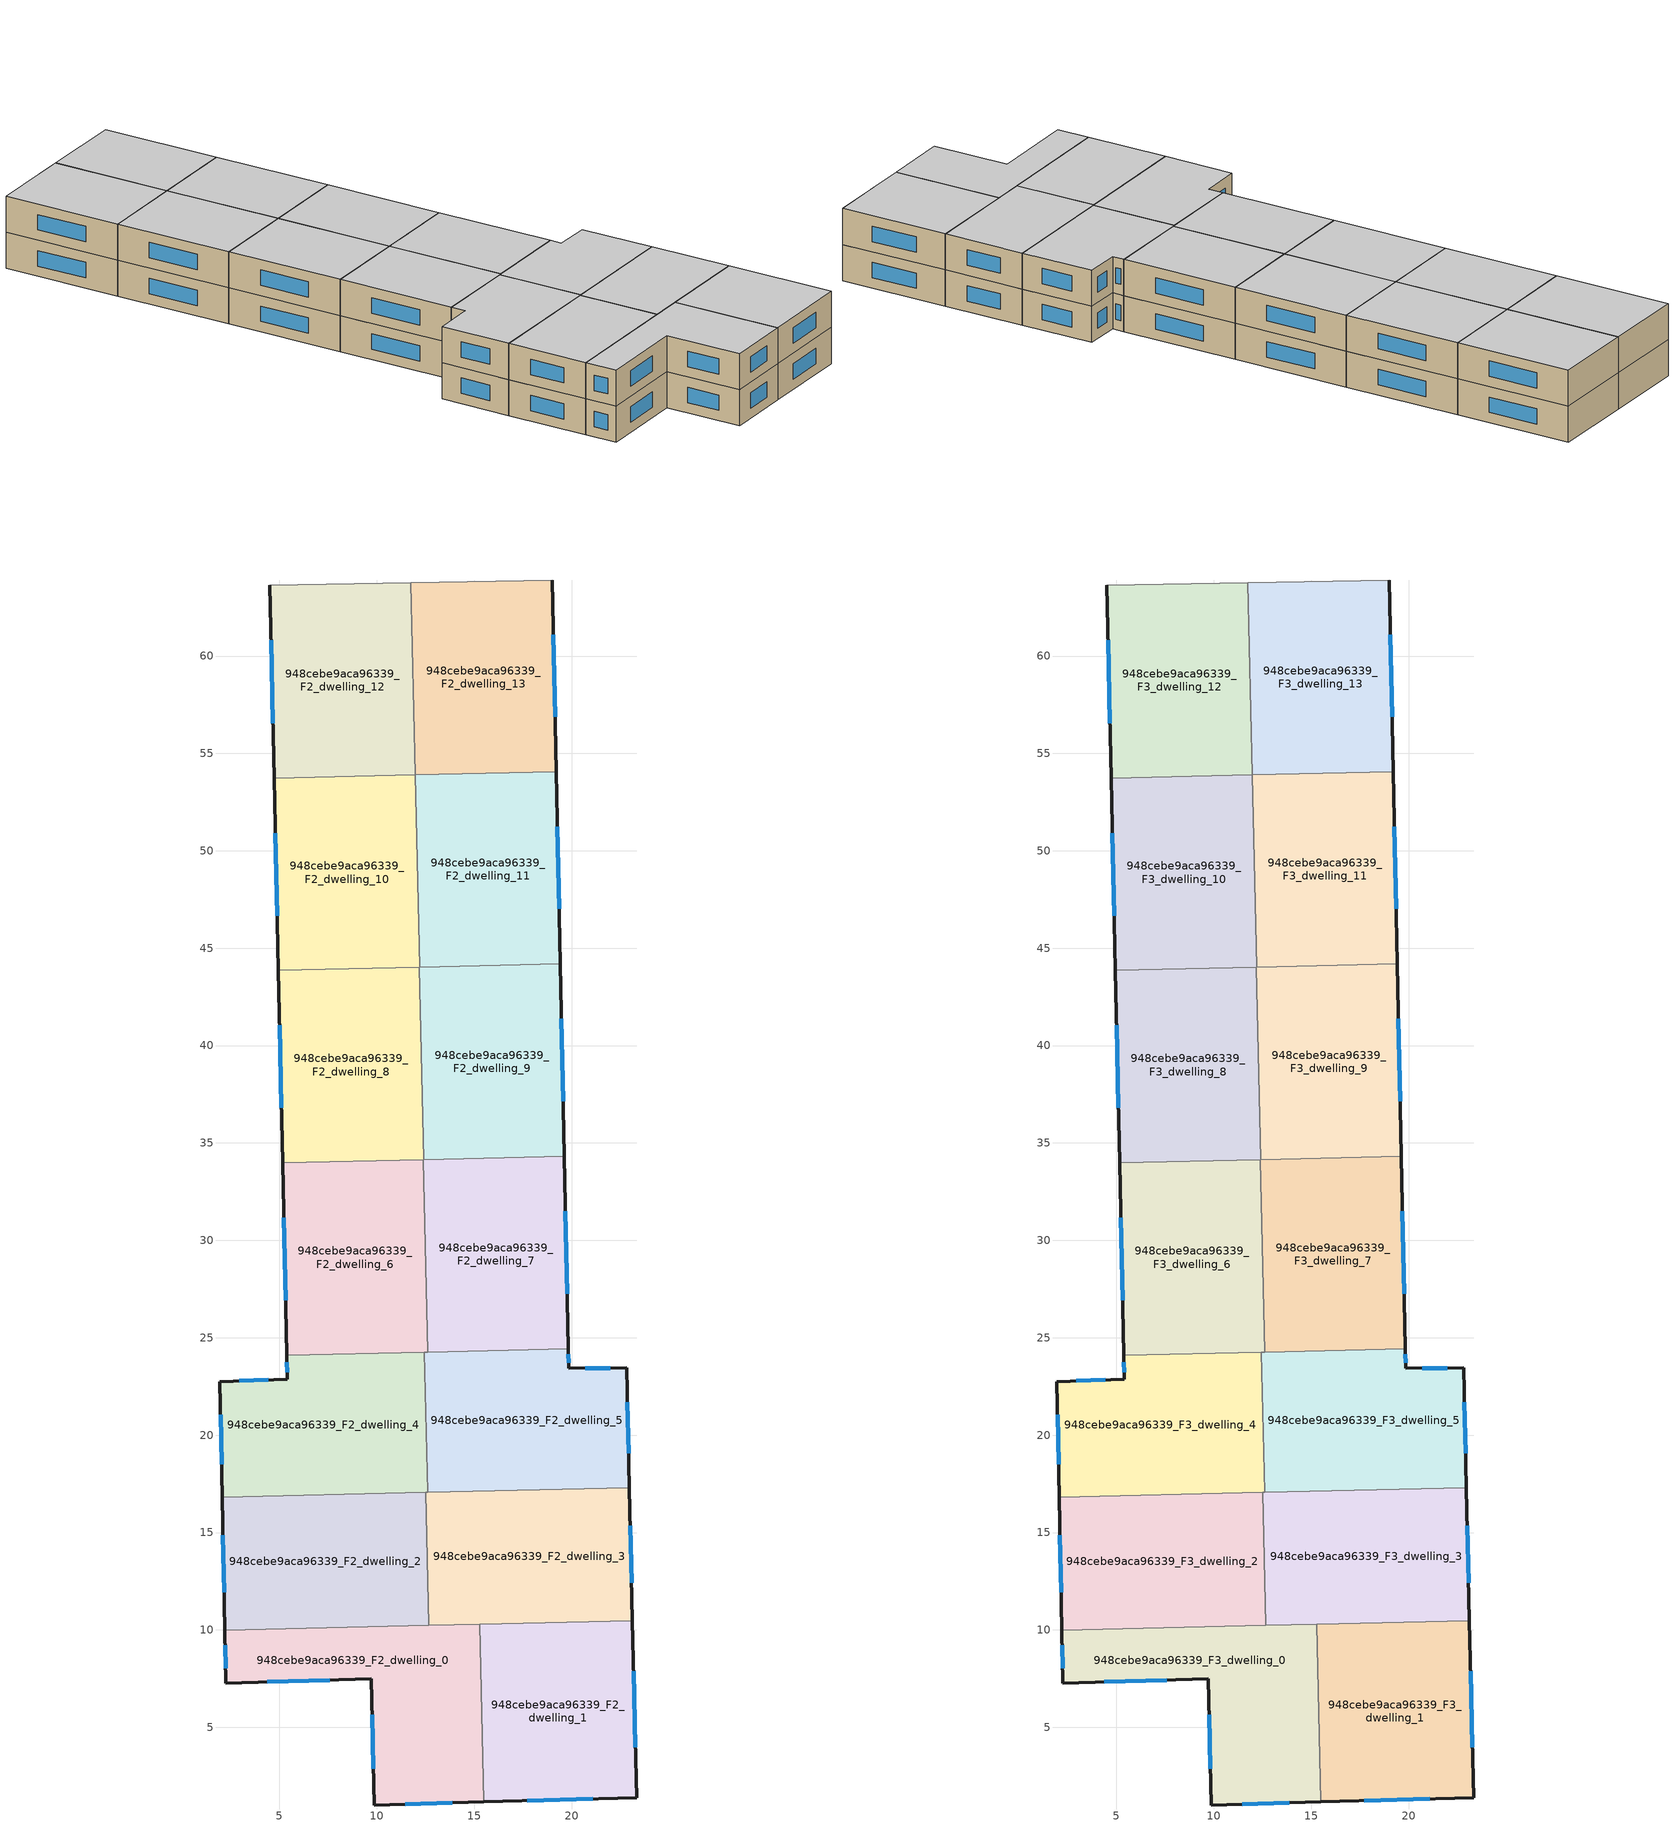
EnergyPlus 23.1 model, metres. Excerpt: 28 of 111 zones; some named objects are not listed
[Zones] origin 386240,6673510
948cebe9aca96339_F2_dwelling_0
 floor to 948cebe9aca96339_F1_dwelling_0 (EU_floor_Construction): 15.28,10.29 15.49,1.17 9.86,1.01 9.73,7.49 2.25,7.26 2.2,9.99 z6
 wall outside (EU_wall_Construction): 2.2,9.99 2.25,7.26 9.73,7.49 9.86,1.01 15.49,1.17 z6:9
 wall to 948cebe9aca96339_F2_dwelling_1 (EU_wall_Construction): 15.49,1.17 15.28,10.29 z6:9
 wall to 948cebe9aca96339_F2_dwelling_2 (EU_wall_Construction): 12.67,10.23 2.2,9.99 z6:9
 wall to 948cebe9aca96339_F2_dwelling_3 (EU_wall_Construction): 15.28,10.29 12.67,10.23 z6:9
 window (EU_Window_Construction): 4.39,7.33 7.59,7.43 / 2.21,9.21 2.23,8.04 / 11.47,1.05 13.88,1.12 / 9.77,5.64 9.83,2.86 z6.86:8.14
948cebe9aca96339_F2_dwelling_1
 floor to 948cebe9aca96339_F1_dwelling_1 (EU_floor_Construction): 23.13,10.47 23.34,1.38 15.49,1.17 15.28,10.29 z6
 wall outside (EU_wall_Construction): 15.49,1.17 23.34,1.38 23.13,10.47 z6:9
 wall to 948cebe9aca96339_F2_dwelling_3 (EU_wall_Construction): 23.13,10.47 15.28,10.29 z6:9
 window (EU_Window_Construction): 17.73,1.23 21.1,1.32 / 23.28,3.98 23.19,7.88 z6.86:8.14
948cebe9aca96339_F2_dwelling_10
 floor to 948cebe9aca96339_F1_dwelling_10 (EU_floor_Construction): 11.97,53.9 12.2,44.03 12.18,44.03 4.95,43.86 4.73,53.73 z6
 wall outside (EU_wall_Construction): 4.73,53.73 4.95,43.86 z6:9
 wall to 948cebe9aca96339_F2_dwelling_8 (EU_wall_Construction): 4.95,43.86 12.18,44.03 z6:9
 wall to 948cebe9aca96339_F2_dwelling_11 (EU_wall_Construction): 12.2,44.03 11.97,53.9 z6:9
 wall to 948cebe9aca96339_F2_dwelling_12 (EU_wall_Construction): 11.97,53.9 4.73,53.73 z6:9
 wall to 948cebe9aca96339_F2_dwelling_9 (EU_wall_Construction): 12.18,44.03 12.19,44.03 z6:9
 window (EU_Window_Construction): 4.8,50.91 4.89,46.68 z6.86:8.14
948cebe9aca96339_F2_dwelling_11
 floor to 948cebe9aca96339_F1_dwelling_11 (EU_floor_Construction): 19.21,54.07 19.42,44.2 12.2,44.03 11.97,53.9 z6
 wall outside (EU_wall_Construction): 19.42,44.2 19.21,54.07 z6:9
 wall to 948cebe9aca96339_F2_dwelling_9 (EU_wall_Construction): 12.2,44.03 19.42,44.2 z6:9
 wall to 948cebe9aca96339_F2_dwelling_13 (EU_wall_Construction): 19.21,54.07 11.97,53.9 z6:9
 window (EU_Window_Construction): 19.36,47.02 19.27,51.25 z6.86:8.14
948cebe9aca96339_F2_dwelling_12
 floor to 948cebe9aca96339_F1_dwelling_12 (EU_floor_Construction): 11.74,63.77 11.97,53.9 4.73,53.73 4.52,63.63 z6
 wall outside (EU_wall_Construction): 4.52,63.63 4.73,53.73 z6:9
 wall adiabatic (EU_wall_Construction): 11.74,63.77 4.52,63.63 z6:9
 wall to 948cebe9aca96339_F2_dwelling_13 (EU_wall_Construction): 11.97,53.9 11.74,63.77 z6:9
 window (EU_Window_Construction): 4.58,60.8 4.67,56.56 z6.86:8.14
948cebe9aca96339_F2_dwelling_13
 floor to 948cebe9aca96339_F1_dwelling_13 (EU_floor_Construction): 19.01,63.91 19.21,54.07 11.97,53.9 11.74,63.77 z6
 wall outside (EU_wall_Construction): 19.21,54.07 19.01,63.91 z6:9
 wall adiabatic (EU_wall_Construction): 19.01,63.91 11.74,63.77 z6:9
 window (EU_Window_Construction): 19.15,56.88 19.07,61.09 z6.86:8.14
948cebe9aca96339_F2_dwelling_2
 floor to 948cebe9aca96339_F1_dwelling_2 (EU_floor_Construction): 12.51,17.06 12.67,10.23 2.2,9.99 2.06,16.82 z6
 wall outside (EU_wall_Construction): 2.06,16.82 2.2,9.99 z6:9
 wall to 948cebe9aca96339_F2_dwelling_3 (EU_wall_Construction): 12.67,10.23 12.51,17.06 z6:9
 wall to 948cebe9aca96339_F2_dwelling_4 (EU_wall_Construction): 12.51,17.06 2.06,16.82 z6:9
 window (EU_Window_Construction): 2.1,14.87 2.16,11.94 z6.86:8.14
948cebe9aca96339_F2_dwelling_3
 floor to 948cebe9aca96339_F1_dwelling_3 (EU_floor_Construction): 22.97,17.3 23.13,10.47 12.67,10.23 12.51,17.06 z6
 wall outside (EU_wall_Construction): 23.13,10.47 22.97,17.3 z6:9
 wall to 948cebe9aca96339_F2_dwelling_5 (EU_wall_Construction): 22.97,17.3 12.61,17.06 z6:9
 wall to 948cebe9aca96339_F2_dwelling_4 (EU_wall_Construction): 12.61,17.06 12.51,17.06 z6:9
 window (EU_Window_Construction): 23.08,12.42 23.01,15.35 z6.86:8.14
948cebe9aca96339_F2_dwelling_4
 floor to 948cebe9aca96339_F1_dwelling_4 (EU_floor_Construction): 12.44,24.26 12.61,17.06 2.06,16.82 1.95,22.74 5.41,22.88 5.38,24.09 z6
 wall outside (EU_wall_Construction): 5.38,24.09 5.41,22.88 1.95,22.74 2.06,16.82 z6:9
 wall to 948cebe9aca96339_F2_dwelling_5 (EU_wall_Construction): 12.61,17.06 12.44,24.26 z6:9
 wall to 948cebe9aca96339_F2_dwelling_6 (EU_wall_Construction): 12.44,24.26 5.38,24.09 z6:9
 window (EU_Window_Construction): 4.42,22.84 2.94,22.78 / 5.39,23.75 5.4,23.22 / 1.98,21.05 2.03,18.51 z6.86:8.14
948cebe9aca96339_F2_dwelling_5
 floor to 948cebe9aca96339_F1_dwelling_5 (EU_floor_Construction): 22.83,23.45 22.97,17.3 12.61,17.06 12.44,24.26 19.84,24.43 19.86,23.43 z6
 wall outside (EU_wall_Construction): 22.97,17.3 22.83,23.45 19.86,23.43 19.84,24.43 z6:9
 wall to 948cebe9aca96339_F2_dwelling_7 (EU_wall_Construction): 19.84,24.43 12.62,24.26 z6:9
 wall to 948cebe9aca96339_F2_dwelling_6 (EU_wall_Construction): 12.62,24.26 12.44,24.26 z6:9
 window (EU_Window_Construction): 19.85,23.72 19.84,24.14 / 21.98,23.44 20.71,23.43 / 22.93,19.06 22.87,21.69 z6.86:8.14
948cebe9aca96339_F2_dwelling_6
 floor to 948cebe9aca96339_F1_dwelling_6 (EU_floor_Construction): 12.39,34.15 12.62,24.26 5.38,24.09 5.17,33.98 z6
 wall outside (EU_wall_Construction): 5.17,33.98 5.38,24.09 z6:9
 wall to 948cebe9aca96339_F2_dwelling_8 (EU_wall_Construction): 12.39,34.15 5.17,33.98 z6:9
 wall to 948cebe9aca96339_F2_dwelling_7 (EU_wall_Construction): 12.62,24.26 12.39,34.15 z6:9
 window (EU_Window_Construction): 5.23,31.15 5.32,26.92 z6.86:8.14
948cebe9aca96339_F2_dwelling_7
 floor to 948cebe9aca96339_F1_dwelling_7 (EU_floor_Construction): 19.63,34.32 19.84,24.43 12.62,24.26 12.39,34.15 z6
 wall outside (EU_wall_Construction): 19.84,24.43 19.63,34.32 z6:9
 wall to 948cebe9aca96339_F2_dwelling_9 (EU_wall_Construction): 19.63,34.32 12.41,34.15 z6:9
 wall to 948cebe9aca96339_F2_dwelling_8 (EU_wall_Construction): 12.41,34.15 12.39,34.15 z6:9
 window (EU_Window_Construction): 19.78,27.25 19.69,31.49 z6.86:8.14
948cebe9aca96339_F2_dwelling_8
 floor to 948cebe9aca96339_F1_dwelling_8 (EU_floor_Construction): 12.18,44.03 12.41,34.15 12.39,34.15 5.17,33.98 4.95,43.86 z6
 wall outside (EU_wall_Construction): 4.95,43.86 5.17,33.98 z6:9
 wall to 948cebe9aca96339_F2_dwelling_9 (EU_wall_Construction): 12.41,34.15 12.18,44.03 z6:9
 window (EU_Window_Construction): 5.01,41.04 5.1,36.8 z6.86:8.14
948cebe9aca96339_F2_dwelling_9
 floor to 948cebe9aca96339_F1_dwelling_9 (EU_floor_Construction): 19.42,44.2 19.63,34.32 12.41,34.15 12.18,44.03 z6
 wall outside (EU_wall_Construction): 19.63,34.32 19.42,44.2 z6:9
 window (EU_Window_Construction): 19.57,37.14 19.48,41.37 z6.86:8.14
948cebe9aca96339_F3_dwelling_0
 floor to 948cebe9aca96339_F2_dwelling_0 (EU_floor_Construction): 15.28,10.29 15.49,1.17 9.86,1.01 9.73,7.49 2.25,7.26 2.2,9.99 z9
 wall outside (EU_wall_Construction): 2.2,9.99 2.25,7.26 9.73,7.49 9.86,1.01 15.49,1.17 z9:12
 wall to 948cebe9aca96339_F3_dwelling_1 (EU_wall_Construction): 15.49,1.17 15.28,10.29 z9:12
 wall to 948cebe9aca96339_F3_dwelling_2 (EU_wall_Construction): 12.67,10.23 2.2,9.99 z9:12
 wall to 948cebe9aca96339_F3_dwelling_3 (EU_wall_Construction): 15.28,10.29 12.67,10.23 z9:12
 window (EU_Window_Construction): 4.39,7.33 7.59,7.43 / 2.21,9.21 2.23,8.04 / 11.47,1.05 13.88,1.12 / 9.77,5.64 9.83,2.86 z9.86:11.14
 ceiling to 948cebe9aca96339_F4_dwelling_0 (EU_floor_Construction): 15.49,1.17 15.28,10.29 2.2,9.99 2.25,7.26 9.73,7.49 9.86,1.01 z12
948cebe9aca96339_F3_dwelling_1
 floor to 948cebe9aca96339_F2_dwelling_1 (EU_floor_Construction): 23.13,10.47 23.34,1.38 15.49,1.17 15.28,10.29 z9
 wall outside (EU_wall_Construction): 15.49,1.17 23.34,1.38 23.13,10.47 z9:12
 wall to 948cebe9aca96339_F3_dwelling_3 (EU_wall_Construction): 23.13,10.47 15.28,10.29 z9:12
 window (EU_Window_Construction): 17.73,1.23 21.1,1.32 / 23.28,3.98 23.19,7.88 z9.86:11.14
 ceiling to 948cebe9aca96339_F4_dwelling_1 (EU_floor_Construction): 23.34,1.38 23.13,10.47 15.28,10.29 15.49,1.17 z12
948cebe9aca96339_F3_dwelling_10
 floor to 948cebe9aca96339_F2_dwelling_10 (EU_floor_Construction): 11.97,53.9 12.2,44.03 12.18,44.03 4.95,43.86 4.73,53.73 z9
 wall outside (EU_wall_Construction): 4.73,53.73 4.95,43.86 z9:12
 wall to 948cebe9aca96339_F3_dwelling_8 (EU_wall_Construction): 4.95,43.86 12.18,44.03 z9:12
 wall to 948cebe9aca96339_F3_dwelling_11 (EU_wall_Construction): 12.2,44.03 11.97,53.9 z9:12
 wall to 948cebe9aca96339_F3_dwelling_12 (EU_wall_Construction): 11.97,53.9 4.73,53.73 z9:12
 wall to 948cebe9aca96339_F3_dwelling_9 (EU_wall_Construction): 12.18,44.03 12.19,44.03 z9:12
 window (EU_Window_Construction): 4.8,50.91 4.89,46.68 z9.86:11.14
 ceiling to 948cebe9aca96339_F4_dwelling_10 (EU_floor_Construction): 12.18,44.03 12.2,44.03 11.97,53.9 4.73,53.73 4.95,43.86 z12
948cebe9aca96339_F3_dwelling_11
 floor to 948cebe9aca96339_F2_dwelling_11 (EU_floor_Construction): 19.21,54.07 19.42,44.2 12.2,44.03 11.97,53.9 z9
 wall outside (EU_wall_Construction): 19.42,44.2 19.21,54.07 z9:12
 wall to 948cebe9aca96339_F3_dwelling_9 (EU_wall_Construction): 12.2,44.03 19.42,44.2 z9:12
 wall to 948cebe9aca96339_F3_dwelling_13 (EU_wall_Construction): 19.21,54.07 11.97,53.9 z9:12
 window (EU_Window_Construction): 19.36,47.02 19.27,51.25 z9.86:11.14
 ceiling to 948cebe9aca96339_F4_dwelling_11 (EU_floor_Construction): 19.42,44.2 19.21,54.07 11.97,53.9 12.2,44.03 z12
948cebe9aca96339_F3_dwelling_12
 floor to 948cebe9aca96339_F2_dwelling_12 (EU_floor_Construction): 11.74,63.77 11.97,53.9 4.73,53.73 4.52,63.63 z9
 wall outside (EU_wall_Construction): 4.52,63.63 4.73,53.73 z9:12
 wall adiabatic (EU_wall_Construction): 11.74,63.77 4.52,63.63 z9:12
 wall to 948cebe9aca96339_F3_dwelling_13 (EU_wall_Construction): 11.97,53.9 11.74,63.77 z9:12
 window (EU_Window_Construction): 4.58,60.8 4.67,56.56 z9.86:11.14
 ceiling to 948cebe9aca96339_F4_dwelling_12 (EU_floor_Construction): 11.97,53.9 11.74,63.77 4.52,63.63 4.73,53.73 z12
948cebe9aca96339_F3_dwelling_13
 floor to 948cebe9aca96339_F2_dwelling_13 (EU_floor_Construction): 19.01,63.91 19.21,54.07 11.97,53.9 11.74,63.77 z9
 wall outside (EU_wall_Construction): 19.21,54.07 19.01,63.91 z9:12
 wall adiabatic (EU_wall_Construction): 19.01,63.91 11.74,63.77 z9:12
 window (EU_Window_Construction): 19.15,56.88 19.07,61.09 z9.86:11.14
 ceiling to 948cebe9aca96339_F4_dwelling_13 (EU_floor_Construction): 19.21,54.07 19.01,63.91 11.74,63.77 11.97,53.9 z12
948cebe9aca96339_F3_dwelling_2
 floor to 948cebe9aca96339_F2_dwelling_2 (EU_floor_Construction): 12.51,17.06 12.67,10.23 2.2,9.99 2.06,16.82 z9
 wall outside (EU_wall_Construction): 2.06,16.82 2.2,9.99 z9:12
 wall to 948cebe9aca96339_F3_dwelling_3 (EU_wall_Construction): 12.67,10.23 12.51,17.06 z9:12
 wall to 948cebe9aca96339_F3_dwelling_4 (EU_wall_Construction): 12.51,17.06 2.06,16.82 z9:12
 window (EU_Window_Construction): 2.1,14.87 2.16,11.94 z9.86:11.14
 ceiling to 948cebe9aca96339_F4_dwelling_2 (EU_floor_Construction): 12.67,10.23 12.51,17.06 2.06,16.82 2.2,9.99 z12
948cebe9aca96339_F3_dwelling_3
 floor to 948cebe9aca96339_F2_dwelling_3 (EU_floor_Construction): 22.97,17.3 23.13,10.47 12.67,10.23 12.51,17.06 z9
 wall outside (EU_wall_Construction): 23.13,10.47 22.97,17.3 z9:12
 wall to 948cebe9aca96339_F3_dwelling_5 (EU_wall_Construction): 22.97,17.3 12.61,17.06 z9:12
 wall to 948cebe9aca96339_F3_dwelling_4 (EU_wall_Construction): 12.61,17.06 12.51,17.06 z9:12
 window (EU_Window_Construction): 23.08,12.42 23.01,15.35 z9.86:11.14
 ceiling to 948cebe9aca96339_F4_dwelling_3 (EU_floor_Construction): 23.13,10.47 22.97,17.3 12.51,17.06 12.67,10.23 z12
948cebe9aca96339_F3_dwelling_4
 floor to 948cebe9aca96339_F2_dwelling_4 (EU_floor_Construction): 12.44,24.26 12.61,17.06 2.06,16.82 1.95,22.74 5.41,22.88 5.38,24.09 z9
 wall outside (EU_wall_Construction): 5.38,24.09 5.41,22.88 1.95,22.74 2.06,16.82 z9:12
 wall to 948cebe9aca96339_F3_dwelling_5 (EU_wall_Construction): 12.61,17.06 12.44,24.26 z9:12
 wall to 948cebe9aca96339_F3_dwelling_6 (EU_wall_Construction): 12.44,24.26 5.38,24.09 z9:12
 window (EU_Window_Construction): 4.42,22.84 2.94,22.78 / 5.39,23.75 5.4,23.22 / 1.98,21.05 2.03,18.51 z9.86:11.14
 ceiling to 948cebe9aca96339_F4_dwelling_4 (EU_floor_Construction): 12.61,17.06 12.44,24.26 5.38,24.09 5.41,22.88 1.95,22.74 2.06,16.82 z12
948cebe9aca96339_F3_dwelling_5
 floor to 948cebe9aca96339_F2_dwelling_5 (EU_floor_Construction): 22.83,23.45 22.97,17.3 12.61,17.06 12.44,24.26 19.84,24.43 19.86,23.43 z9
 wall outside (EU_wall_Construction): 22.97,17.3 22.83,23.45 19.86,23.43 19.84,24.43 z9:12
 wall to 948cebe9aca96339_F3_dwelling_7 (EU_wall_Construction): 19.84,24.43 12.62,24.26 z9:12
 wall to 948cebe9aca96339_F3_dwelling_6 (EU_wall_Construction): 12.62,24.26 12.44,24.26 z9:12
 window (EU_Window_Construction): 19.85,23.72 19.84,24.14 / 21.98,23.44 20.71,23.43 / 22.93,19.06 22.87,21.69 z9.86:11.14
 ceiling to 948cebe9aca96339_F4_dwelling_5 (EU_floor_Construction): 22.97,17.3 22.83,23.45 19.86,23.43 19.84,24.43 12.44,24.26 12.61,17.06 z12
948cebe9aca96339_F3_dwelling_6
 floor to 948cebe9aca96339_F2_dwelling_6 (EU_floor_Construction): 12.39,34.15 12.62,24.26 5.38,24.09 5.17,33.98 z9
 wall outside (EU_wall_Construction): 5.17,33.98 5.38,24.09 z9:12
 wall to 948cebe9aca96339_F3_dwelling_8 (EU_wall_Construction): 12.39,34.15 5.17,33.98 z9:12
 wall to 948cebe9aca96339_F3_dwelling_7 (EU_wall_Construction): 12.62,24.26 12.39,34.15 z9:12
 window (EU_Window_Construction): 5.23,31.15 5.32,26.92 z9.86:11.14
 ceiling to 948cebe9aca96339_F4_dwelling_6 (EU_floor_Construction): 12.62,24.26 12.39,34.15 5.17,33.98 5.38,24.09 z12
948cebe9aca96339_F3_dwelling_7
 floor to 948cebe9aca96339_F2_dwelling_7 (EU_floor_Construction): 19.63,34.32 19.84,24.43 12.62,24.26 12.39,34.15 z9
 wall outside (EU_wall_Construction): 19.84,24.43 19.63,34.32 z9:12
 wall to 948cebe9aca96339_F3_dwelling_9 (EU_wall_Construction): 19.63,34.32 12.41,34.15 z9:12
 wall to 948cebe9aca96339_F3_dwelling_8 (EU_wall_Construction): 12.41,34.15 12.39,34.15 z9:12
 window (EU_Window_Construction): 19.78,27.25 19.69,31.49 z9.86:11.14
 ceiling to 948cebe9aca96339_F4_dwelling_7 (EU_floor_Construction): 19.84,24.43 19.63,34.32 12.39,34.15 12.62,24.26 z12
948cebe9aca96339_F3_dwelling_8
 floor to 948cebe9aca96339_F2_dwelling_8 (EU_floor_Construction): 12.18,44.03 12.41,34.15 12.39,34.15 5.17,33.98 4.95,43.86 z9
 wall outside (EU_wall_Construction): 4.95,43.86 5.17,33.98 z9:12
 wall to 948cebe9aca96339_F3_dwelling_9 (EU_wall_Construction): 12.41,34.15 12.18,44.03 z9:12
 window (EU_Window_Construction): 5.01,41.04 5.1,36.8 z9.86:11.14
 ceiling to 948cebe9aca96339_F4_dwelling_8 (EU_floor_Construction): 12.39,34.15 12.41,34.15 12.18,44.03 4.95,43.86 5.17,33.98 z12
948cebe9aca96339_F3_dwelling_9
 floor to 948cebe9aca96339_F2_dwelling_9 (EU_floor_Construction): 19.42,44.2 19.63,34.32 12.41,34.15 12.18,44.03 z9
 wall outside (EU_wall_Construction): 19.63,34.32 19.42,44.2 z9:12
 window (EU_Window_Construction): 19.57,37.14 19.48,41.37 z9.86:11.14
 ceiling to 948cebe9aca96339_F4_dwelling_9 (EU_floor_Construction): 19.63,34.32 19.42,44.2 12.18,44.03 12.41,34.15 z12
[Building]
EU S2 Campaign: North Axis=0; Terrain=City; Solar Distribution=FullExterior
[Site:Location]
Helsinki-Vantaa.AP: Latitude=60.317; Longitude=24.963; Time Zone=2; Elevation=54.6
[SizingPeriod:WeatherFileDays]
AnnualSizingPeriod: Begin Month=1; Begin Day of Month=1; End Month=12; End Day of Month=31; Day of Week for Start Day=Monday; Use Weather File Daylight Saving Period=No; Use Weather File Rain and Snow Indicators=No
[MATERIAL]
EU_InternalMass_Material: Roughness=MediumRough; Thickness=0.1; Conductivity=1; Density=1800; Specific Heat=900; Thermal Absorptance=0.9; Solar Absorptance=0.7; Visible Absorptance=0.7
[MATERIAL:NOMASS] Roughness=MediumRough; Thermal Absorptance=0.9; Solar Absorptance=0.7; Visible Absorptance=0.7
Name | Thermal Resistance
EU_wall_NoMass | 1.10183
EU_floor_NoMass | 1.70606
[WINDOWMATERIAL:SIMPLEGLAZINGSYSTEM]
EU_Window_SimpleGlazing: UFactor=3.11035; Solar Heat Gain Coefficient=0.8; Visible Transmittance=0.8
[CONSTRUCTION]
EU_wall_Construction: EU_wall_NoMass
EU_floor_Construction: EU_floor_NoMass
EU_Window_Construction: EU_Window_SimpleGlazing
EU_InternalMass_Construction: EU_InternalMass_Material
[ZONE] Type=1; Multiplier=1; Ceiling Height=autocalculate; Floor Area=autocalculate; Part of Total Floor Area=Yes
Name | Volume
948cebe9aca96339_F2_dwelling_0; 948cebe9aca96339_F3_dwelling_0 | 214.506
948cebe9aca96339_F2_dwelling_1; 948cebe9aca96339_F3_dwelling_1 | 214.524
948cebe9aca96339_F2_dwelling_10; 948cebe9aca96339_F3_dwelling_10; 948cebe9aca96339_F2_dwelling_12; 948cebe9aca96339_F3_dwelling_12 | 214.523
948cebe9aca96339_F2_dwelling_11; 948cebe9aca96339_F3_dwelling_11; 948cebe9aca96339_F2_dwelling_13; 948cebe9aca96339_F3_dwelling_13 | 214.499
948cebe9aca96339_F2_dwelling_2; 948cebe9aca96339_F3_dwelling_2 | 214.495
948cebe9aca96339_F2_dwelling_3; 948cebe9aca96339_F3_dwelling_3 | 214.515
948cebe9aca96339_F2_dwelling_4; 948cebe9aca96339_F3_dwelling_4 | 214.522
948cebe9aca96339_F2_dwelling_5; 948cebe9aca96339_F3_dwelling_5 | 214.531
948cebe9aca96339_F2_dwelling_6; 948cebe9aca96339_F3_dwelling_6 | 214.503
948cebe9aca96339_F2_dwelling_7; 948cebe9aca96339_F3_dwelling_7 | 214.513
948cebe9aca96339_F2_dwelling_8; 948cebe9aca96339_F3_dwelling_8 | 214.525
948cebe9aca96339_F2_dwelling_9; 948cebe9aca96339_F3_dwelling_9 | 214.485
[INTERNALMASS] Construction=EU_InternalMass_Construction
Name | Zone or ZoneList | Surface Area
948cebe9aca96339_F2_dwelling_0_EU_InternalMass | 948cebe9aca96339_F2_dwelling_0 | 71.5007
948cebe9aca96339_F2_dwelling_1_EU_InternalMass | 948cebe9aca96339_F2_dwelling_1 | 71.5058
948cebe9aca96339_F2_dwelling_2_EU_InternalMass | 948cebe9aca96339_F2_dwelling_2 | 71.4984
948cebe9aca96339_F2_dwelling_3_EU_InternalMass | 948cebe9aca96339_F2_dwelling_3 | 71.5032
948cebe9aca96339_F2_dwelling_4_EU_InternalMass | 948cebe9aca96339_F2_dwelling_4 | 71.5066
948cebe9aca96339_F2_dwelling_5_EU_InternalMass | 948cebe9aca96339_F2_dwelling_5 | 71.5088
948cebe9aca96339_F2_dwelling_6_EU_InternalMass | 948cebe9aca96339_F2_dwelling_6 | 71.5009
948cebe9aca96339_F2_dwelling_7_EU_InternalMass | 948cebe9aca96339_F2_dwelling_7 | 71.5041
948cebe9aca96339_F2_dwelling_8_EU_InternalMass | 948cebe9aca96339_F2_dwelling_8 | 71.51
948cebe9aca96339_F2_dwelling_9_EU_InternalMass | 948cebe9aca96339_F2_dwelling_9 | 71.4954
948cebe9aca96339_F2_dwelling_10_EU_InternalMass | 948cebe9aca96339_F2_dwelling_10 | 71.5098
948cebe9aca96339_F2_dwelling_11_EU_InternalMass | 948cebe9aca96339_F2_dwelling_11 | 71.5024
948cebe9aca96339_F2_dwelling_12_EU_InternalMass | 948cebe9aca96339_F2_dwelling_12 | 71.504
948cebe9aca96339_F2_dwelling_13_EU_InternalMass | 948cebe9aca96339_F2_dwelling_13 | 71.4988
948cebe9aca96339_F3_dwelling_0_EU_InternalMass | 948cebe9aca96339_F3_dwelling_0 | 71.5007
948cebe9aca96339_F3_dwelling_1_EU_InternalMass | 948cebe9aca96339_F3_dwelling_1 | 71.5058
948cebe9aca96339_F3_dwelling_2_EU_InternalMass | 948cebe9aca96339_F3_dwelling_2 | 71.4984
948cebe9aca96339_F3_dwelling_3_EU_InternalMass | 948cebe9aca96339_F3_dwelling_3 | 71.5032
948cebe9aca96339_F3_dwelling_4_EU_InternalMass | 948cebe9aca96339_F3_dwelling_4 | 71.5066
948cebe9aca96339_F3_dwelling_5_EU_InternalMass | 948cebe9aca96339_F3_dwelling_5 | 71.5088
948cebe9aca96339_F3_dwelling_6_EU_InternalMass | 948cebe9aca96339_F3_dwelling_6 | 71.5009
948cebe9aca96339_F3_dwelling_7_EU_InternalMass | 948cebe9aca96339_F3_dwelling_7 | 71.5041
948cebe9aca96339_F3_dwelling_8_EU_InternalMass | 948cebe9aca96339_F3_dwelling_8 | 71.51
948cebe9aca96339_F3_dwelling_9_EU_InternalMass | 948cebe9aca96339_F3_dwelling_9 | 71.4954
948cebe9aca96339_F3_dwelling_10_EU_InternalMass | 948cebe9aca96339_F3_dwelling_10 | 71.5098
948cebe9aca96339_F3_dwelling_11_EU_InternalMass | 948cebe9aca96339_F3_dwelling_11 | 71.5024
948cebe9aca96339_F3_dwelling_12_EU_InternalMass | 948cebe9aca96339_F3_dwelling_12 | 71.504
948cebe9aca96339_F3_dwelling_13_EU_InternalMass | 948cebe9aca96339_F3_dwelling_13 | 71.4988
[OTHEREQUIPMENT] Fuel Type=Electricity; Design Level Calculation Method=Watts/Area; Power per Zone Floor Area=1; Fraction Latent=0; Fraction Radiant=0; Fraction Lost=0; Carbon Dioxide Generation Rate=0; EndUse Subcategory=EU_Step8_InternalGains
Name | Zone or ZoneList or Space or SpaceList | Schedule
EU_Step8_InternalGain_948cebe9aca96339_F2_dwelling_0_f000 | 948cebe9aca96339_F2_dwelling_0 | EU_Step8_GainSchedule_948cebe9aca96339_F2_dwelling_0_f000
EU_Step8_InternalGain_948cebe9aca96339_F2_dwelling_1_f000 | 948cebe9aca96339_F2_dwelling_1 | EU_Step8_GainSchedule_948cebe9aca96339_F2_dwelling_1_f000
EU_Step8_InternalGain_948cebe9aca96339_F2_dwelling_2_f000 | 948cebe9aca96339_F2_dwelling_2 | EU_Step8_GainSchedule_948cebe9aca96339_F2_dwelling_2_f000
EU_Step8_InternalGain_948cebe9aca96339_F2_dwelling_3_f000 | 948cebe9aca96339_F2_dwelling_3 | EU_Step8_GainSchedule_948cebe9aca96339_F2_dwelling_3_f000
EU_Step8_InternalGain_948cebe9aca96339_F2_dwelling_4_f000 | 948cebe9aca96339_F2_dwelling_4 | EU_Step8_GainSchedule_948cebe9aca96339_F2_dwelling_4_f000
EU_Step8_InternalGain_948cebe9aca96339_F2_dwelling_5_f000 | 948cebe9aca96339_F2_dwelling_5 | EU_Step8_GainSchedule_948cebe9aca96339_F2_dwelling_5_f000
EU_Step8_InternalGain_948cebe9aca96339_F2_dwelling_6_f000 | 948cebe9aca96339_F2_dwelling_6 | EU_Step8_GainSchedule_948cebe9aca96339_F2_dwelling_6_f000
EU_Step8_InternalGain_948cebe9aca96339_F2_dwelling_7_f000 | 948cebe9aca96339_F2_dwelling_7 | EU_Step8_GainSchedule_948cebe9aca96339_F2_dwelling_7_f000
EU_Step8_InternalGain_948cebe9aca96339_F2_dwelling_8_f000 | 948cebe9aca96339_F2_dwelling_8 | EU_Step8_GainSchedule_948cebe9aca96339_F2_dwelling_8_f000
EU_Step8_InternalGain_948cebe9aca96339_F2_dwelling_9_f000 | 948cebe9aca96339_F2_dwelling_9 | EU_Step8_GainSchedule_948cebe9aca96339_F2_dwelling_9_f000
EU_Step8_InternalGain_948cebe9aca96339_F2_dwelling_10_f000 | 948cebe9aca96339_F2_dwelling_10 | EU_Step8_GainSchedule_948cebe9aca96339_F2_dwelling_10_f000
EU_Step8_InternalGain_948cebe9aca96339_F2_dwelling_11_f000 | 948cebe9aca96339_F2_dwelling_11 | EU_Step8_GainSchedule_948cebe9aca96339_F2_dwelling_11_f000
EU_Step8_InternalGain_948cebe9aca96339_F2_dwelling_12_f000 | 948cebe9aca96339_F2_dwelling_12 | EU_Step8_GainSchedule_948cebe9aca96339_F2_dwelling_12_f000
EU_Step8_InternalGain_948cebe9aca96339_F2_dwelling_13_f000 | 948cebe9aca96339_F2_dwelling_13 | EU_Step8_GainSchedule_948cebe9aca96339_F2_dwelling_13_f000
EU_Step8_InternalGain_948cebe9aca96339_F3_dwelling_0_f000 | 948cebe9aca96339_F3_dwelling_0 | EU_Step8_GainSchedule_948cebe9aca96339_F3_dwelling_0_f000
EU_Step8_InternalGain_948cebe9aca96339_F3_dwelling_1_f000 | 948cebe9aca96339_F3_dwelling_1 | EU_Step8_GainSchedule_948cebe9aca96339_F3_dwelling_1_f000
EU_Step8_InternalGain_948cebe9aca96339_F3_dwelling_2_f000 | 948cebe9aca96339_F3_dwelling_2 | EU_Step8_GainSchedule_948cebe9aca96339_F3_dwelling_2_f000
EU_Step8_InternalGain_948cebe9aca96339_F3_dwelling_3_f000 | 948cebe9aca96339_F3_dwelling_3 | EU_Step8_GainSchedule_948cebe9aca96339_F3_dwelling_3_f000
EU_Step8_InternalGain_948cebe9aca96339_F3_dwelling_4_f000 | 948cebe9aca96339_F3_dwelling_4 | EU_Step8_GainSchedule_948cebe9aca96339_F3_dwelling_4_f000
EU_Step8_InternalGain_948cebe9aca96339_F3_dwelling_5_f000 | 948cebe9aca96339_F3_dwelling_5 | EU_Step8_GainSchedule_948cebe9aca96339_F3_dwelling_5_f000
EU_Step8_InternalGain_948cebe9aca96339_F3_dwelling_6_f000 | 948cebe9aca96339_F3_dwelling_6 | EU_Step8_GainSchedule_948cebe9aca96339_F3_dwelling_6_f000
EU_Step8_InternalGain_948cebe9aca96339_F3_dwelling_7_f000 | 948cebe9aca96339_F3_dwelling_7 | EU_Step8_GainSchedule_948cebe9aca96339_F3_dwelling_7_f000
EU_Step8_InternalGain_948cebe9aca96339_F3_dwelling_8_f000 | 948cebe9aca96339_F3_dwelling_8 | EU_Step8_GainSchedule_948cebe9aca96339_F3_dwelling_8_f000
EU_Step8_InternalGain_948cebe9aca96339_F3_dwelling_9_f000 | 948cebe9aca96339_F3_dwelling_9 | EU_Step8_GainSchedule_948cebe9aca96339_F3_dwelling_9_f000
EU_Step8_InternalGain_948cebe9aca96339_F3_dwelling_10_f000 | 948cebe9aca96339_F3_dwelling_10 | EU_Step8_GainSchedule_948cebe9aca96339_F3_dwelling_10_f000
EU_Step8_InternalGain_948cebe9aca96339_F3_dwelling_11_f000 | 948cebe9aca96339_F3_dwelling_11 | EU_Step8_GainSchedule_948cebe9aca96339_F3_dwelling_11_f000
EU_Step8_InternalGain_948cebe9aca96339_F3_dwelling_12_f000 | 948cebe9aca96339_F3_dwelling_12 | EU_Step8_GainSchedule_948cebe9aca96339_F3_dwelling_12_f000
EU_Step8_InternalGain_948cebe9aca96339_F3_dwelling_13_f000 | 948cebe9aca96339_F3_dwelling_13 | EU_Step8_GainSchedule_948cebe9aca96339_F3_dwelling_13_f000
[ZONEVENTILATION:DESIGNFLOWRATE] Schedule=EU_AlwaysOn; Design Flow Rate Calculation Method=AirChanges/Hour; Air Changes per Hour=0.756316; Ventilation Type=Natural; Fan Pressure Rise=0; Fan Total Efficiency=1; Constant Term Coefficient=1; Temperature Term Coefficient=0; Velocity Term Coefficient=0; Velocity Squared Term Coefficient=0; Minimum Indoor Temperature=-100; Maximum Indoor Temperature=100; Delta Temperature=-100; Minimum Outdoor Temperature=-100; Maximum Outdoor Temperature=100; Maximum Wind Speed=40
Name | Zone or ZoneList or Space or SpaceList
EU_ConstantAir_948cebe9aca96339_F2_dwelling_0 | 948cebe9aca96339_F2_dwelling_0
EU_ConstantAir_948cebe9aca96339_F2_dwelling_1 | 948cebe9aca96339_F2_dwelling_1
EU_ConstantAir_948cebe9aca96339_F2_dwelling_2 | 948cebe9aca96339_F2_dwelling_2
EU_ConstantAir_948cebe9aca96339_F2_dwelling_3 | 948cebe9aca96339_F2_dwelling_3
EU_ConstantAir_948cebe9aca96339_F2_dwelling_4 | 948cebe9aca96339_F2_dwelling_4
EU_ConstantAir_948cebe9aca96339_F2_dwelling_5 | 948cebe9aca96339_F2_dwelling_5
EU_ConstantAir_948cebe9aca96339_F2_dwelling_6 | 948cebe9aca96339_F2_dwelling_6
EU_ConstantAir_948cebe9aca96339_F2_dwelling_7 | 948cebe9aca96339_F2_dwelling_7
EU_ConstantAir_948cebe9aca96339_F2_dwelling_8 | 948cebe9aca96339_F2_dwelling_8
EU_ConstantAir_948cebe9aca96339_F2_dwelling_9 | 948cebe9aca96339_F2_dwelling_9
EU_ConstantAir_948cebe9aca96339_F2_dwelling_10 | 948cebe9aca96339_F2_dwelling_10
EU_ConstantAir_948cebe9aca96339_F2_dwelling_11 | 948cebe9aca96339_F2_dwelling_11
EU_ConstantAir_948cebe9aca96339_F2_dwelling_12 | 948cebe9aca96339_F2_dwelling_12
EU_ConstantAir_948cebe9aca96339_F2_dwelling_13 | 948cebe9aca96339_F2_dwelling_13
EU_ConstantAir_948cebe9aca96339_F3_dwelling_0 | 948cebe9aca96339_F3_dwelling_0
EU_ConstantAir_948cebe9aca96339_F3_dwelling_1 | 948cebe9aca96339_F3_dwelling_1
EU_ConstantAir_948cebe9aca96339_F3_dwelling_2 | 948cebe9aca96339_F3_dwelling_2
EU_ConstantAir_948cebe9aca96339_F3_dwelling_3 | 948cebe9aca96339_F3_dwelling_3
EU_ConstantAir_948cebe9aca96339_F3_dwelling_4 | 948cebe9aca96339_F3_dwelling_4
EU_ConstantAir_948cebe9aca96339_F3_dwelling_5 | 948cebe9aca96339_F3_dwelling_5
EU_ConstantAir_948cebe9aca96339_F3_dwelling_6 | 948cebe9aca96339_F3_dwelling_6
EU_ConstantAir_948cebe9aca96339_F3_dwelling_7 | 948cebe9aca96339_F3_dwelling_7
EU_ConstantAir_948cebe9aca96339_F3_dwelling_8 | 948cebe9aca96339_F3_dwelling_8
EU_ConstantAir_948cebe9aca96339_F3_dwelling_9 | 948cebe9aca96339_F3_dwelling_9
EU_ConstantAir_948cebe9aca96339_F3_dwelling_10 | 948cebe9aca96339_F3_dwelling_10
EU_ConstantAir_948cebe9aca96339_F3_dwelling_11 | 948cebe9aca96339_F3_dwelling_11
EU_ConstantAir_948cebe9aca96339_F3_dwelling_12 | 948cebe9aca96339_F3_dwelling_12
EU_ConstantAir_948cebe9aca96339_F3_dwelling_13 | 948cebe9aca96339_F3_dwelling_13
[HVACTEMPLATE:ZONE:IDEALLOADSAIRSYSTEM] System Availability Schedule=EU_AlwaysOn; Maximum Heating Supply Air Temperature=50; Minimum Cooling Supply Air Temperature=13; Maximum Heating Supply Air Humidity Ratio=0.0156; Minimum Cooling Supply Air Humidity Ratio=0.0077; Heating Limit=NoLimit; Cooling Limit=NoLimit; Heating Availability Schedule=EU_AlwaysOn; Cooling Availability Schedule=EU_CoolingOff; Dehumidification Control Type=ConstantSensibleHeatRatio; Cooling Sensible Heat Ratio=0.7; Dehumidification Setpoint=60; Humidification Control Type=None; Humidification Setpoint=30; Outdoor Air Method=None; Outdoor Air Flow Rate per Person=0.00944; Outdoor Air Flow Rate per Zone Floor Area=0; Outdoor Air Flow Rate per Zone=0; Demand Controlled Ventilation Type=None; Outdoor Air Economizer Type=NoEconomizer; Heat Recovery Type=None; Sensible Heat Recovery Effectiveness=0.7; Latent Heat Recovery Effectiveness=0.65
Name | Template Thermostat
948cebe9aca96339_F2_dwelling_0 | EU_HeatOnly_948cebe9aca96339_F2_dwelling_0
948cebe9aca96339_F2_dwelling_1 | EU_HeatOnly_948cebe9aca96339_F2_dwelling_1
948cebe9aca96339_F2_dwelling_2 | EU_HeatOnly_948cebe9aca96339_F2_dwelling_2
948cebe9aca96339_F2_dwelling_3 | EU_HeatOnly_948cebe9aca96339_F2_dwelling_3
948cebe9aca96339_F2_dwelling_4 | EU_HeatOnly_948cebe9aca96339_F2_dwelling_4
948cebe9aca96339_F2_dwelling_5 | EU_HeatOnly_948cebe9aca96339_F2_dwelling_5
948cebe9aca96339_F2_dwelling_6 | EU_HeatOnly_948cebe9aca96339_F2_dwelling_6
948cebe9aca96339_F2_dwelling_7 | EU_HeatOnly_948cebe9aca96339_F2_dwelling_7
948cebe9aca96339_F2_dwelling_8 | EU_HeatOnly_948cebe9aca96339_F2_dwelling_8
948cebe9aca96339_F2_dwelling_9 | EU_HeatOnly_948cebe9aca96339_F2_dwelling_9
948cebe9aca96339_F2_dwelling_10 | EU_HeatOnly_948cebe9aca96339_F2_dwelling_10
948cebe9aca96339_F2_dwelling_11 | EU_HeatOnly_948cebe9aca96339_F2_dwelling_11
948cebe9aca96339_F2_dwelling_12 | EU_HeatOnly_948cebe9aca96339_F2_dwelling_12
948cebe9aca96339_F2_dwelling_13 | EU_HeatOnly_948cebe9aca96339_F2_dwelling_13
948cebe9aca96339_F3_dwelling_0 | EU_HeatOnly_948cebe9aca96339_F3_dwelling_0
948cebe9aca96339_F3_dwelling_1 | EU_HeatOnly_948cebe9aca96339_F3_dwelling_1
948cebe9aca96339_F3_dwelling_2 | EU_HeatOnly_948cebe9aca96339_F3_dwelling_2
948cebe9aca96339_F3_dwelling_3 | EU_HeatOnly_948cebe9aca96339_F3_dwelling_3
948cebe9aca96339_F3_dwelling_4 | EU_HeatOnly_948cebe9aca96339_F3_dwelling_4
948cebe9aca96339_F3_dwelling_5 | EU_HeatOnly_948cebe9aca96339_F3_dwelling_5
948cebe9aca96339_F3_dwelling_6 | EU_HeatOnly_948cebe9aca96339_F3_dwelling_6
948cebe9aca96339_F3_dwelling_7 | EU_HeatOnly_948cebe9aca96339_F3_dwelling_7
948cebe9aca96339_F3_dwelling_8 | EU_HeatOnly_948cebe9aca96339_F3_dwelling_8
948cebe9aca96339_F3_dwelling_9 | EU_HeatOnly_948cebe9aca96339_F3_dwelling_9
948cebe9aca96339_F3_dwelling_10 | EU_HeatOnly_948cebe9aca96339_F3_dwelling_10
948cebe9aca96339_F3_dwelling_11 | EU_HeatOnly_948cebe9aca96339_F3_dwelling_11
948cebe9aca96339_F3_dwelling_12 | EU_HeatOnly_948cebe9aca96339_F3_dwelling_12
948cebe9aca96339_F3_dwelling_13 | EU_HeatOnly_948cebe9aca96339_F3_dwelling_13
[SIZING:ZONE] Zone Cooling Design Supply Air Temperature Input Method=SupplyAirTemperature; Zone Cooling Design Supply Air Temperature=13; Zone Heating Design Supply Air Temperature Input Method=SupplyAirTemperature; Zone Heating Design Supply Air Temperature=50; Zone Cooling Design Supply Air Humidity Ratio=0.008; Zone Heating Design Supply Air Humidity Ratio=0.008; Cooling Design Air Flow Method=DesignDay; Cooling Design Air Flow Rate=0; Cooling Minimum Air Flow per Zone Floor Area=0.000762; Cooling Minimum Air Flow=0; Cooling Minimum Air Flow Fraction=0.2; Heating Design Air Flow Method=DesignDay; Heating Design Air Flow Rate=0; Heating Maximum Air Flow per Zone Floor Area=0.002032; Heating Maximum Air Flow=0.141576; Heating Maximum Air Flow Fraction=0.3; Account for Dedicated Outdoor Air System=No; Dedicated Outdoor Air System Control Strategy=NeutralSupplyAir; Dedicated Outdoor Air Low Setpoint Temperature for Design=autosize; Dedicated Outdoor Air High Setpoint Temperature for Design=autosize; Zone Load Sizing Method=Sensible Load Only No Latent Load; Zone Latent Cooling Design Supply Air Humidity Ratio Input Method=HumidityRatioDifference; Zone Cooling Design Supply Air Humidity Ratio Difference=0.005; Zone Latent Heating Design Supply Air Humidity Ratio Input Method=HumidityRatioDifference; Zone Humidification Design Supply Air Humidity Ratio Difference=0.005
948cebe9aca96339_F2_dwelling_0; 948cebe9aca96339_F2_dwelling_1; 948cebe9aca96339_F2_dwelling_2; 948cebe9aca96339_F2_dwelling_3; 948cebe9aca96339_F2_dwelling_4; 948cebe9aca96339_F2_dwelling_5; 948cebe9aca96339_F2_dwelling_6; 948cebe9aca96339_F2_dwelling_7; 948cebe9aca96339_F2_dwelling_8; 948cebe9aca96339_F2_dwelling_9; 948cebe9aca96339_F2_dwelling_10; 948cebe9aca96339_F2_dwelling_11; 948cebe9aca96339_F2_dwelling_12; 948cebe9aca96339_F2_dwelling_13; 948cebe9aca96339_F3_dwelling_0; 948cebe9aca96339_F3_dwelling_1; 948cebe9aca96339_F3_dwelling_2; 948cebe9aca96339_F3_dwelling_3; 948cebe9aca96339_F3_dwelling_4; 948cebe9aca96339_F3_dwelling_5; 948cebe9aca96339_F3_dwelling_6; 948cebe9aca96339_F3_dwelling_7; 948cebe9aca96339_F3_dwelling_8; 948cebe9aca96339_F3_dwelling_9; 948cebe9aca96339_F3_dwelling_10; 948cebe9aca96339_F3_dwelling_11; 948cebe9aca96339_F3_dwelling_12; 948cebe9aca96339_F3_dwelling_13
[SCHEDULE:CONSTANT]
Name | Hourly Value
EU_AlwaysOn | 1
EU_CoolingOff | 0
[SCHEDULE:FILE] Column Number=1; Rows to Skip at Top=0; Number of Hours of Data=8760; Column Separator=Comma; Interpolate to Timestep=No; Minutes per Item=60; Adjust Schedule for Daylight Savings=Yes
Name | File
EU_Step8_GainSchedule_948cebe9aca96339_F2_dwelling_0_f000 | ../../schedules/948cebe9aca96339/948cebe9aca96339_F2_dwelling_0_f000_gain.csv
EU_Step8_GainSchedule_948cebe9aca96339_F2_dwelling_1_f000 | ../../schedules/948cebe9aca96339/948cebe9aca96339_F2_dwelling_1_f000_gain.csv
EU_Step8_GainSchedule_948cebe9aca96339_F2_dwelling_2_f000 | ../../schedules/948cebe9aca96339/948cebe9aca96339_F2_dwelling_2_f000_gain.csv
EU_Step8_GainSchedule_948cebe9aca96339_F2_dwelling_3_f000 | ../../schedules/948cebe9aca96339/948cebe9aca96339_F2_dwelling_3_f000_gain.csv
EU_Step8_GainSchedule_948cebe9aca96339_F2_dwelling_4_f000 | ../../schedules/948cebe9aca96339/948cebe9aca96339_F2_dwelling_4_f000_gain.csv
EU_Step8_GainSchedule_948cebe9aca96339_F2_dwelling_5_f000 | ../../schedules/948cebe9aca96339/948cebe9aca96339_F2_dwelling_5_f000_gain.csv
EU_Step8_GainSchedule_948cebe9aca96339_F2_dwelling_6_f000 | ../../schedules/948cebe9aca96339/948cebe9aca96339_F2_dwelling_6_f000_gain.csv
EU_Step8_GainSchedule_948cebe9aca96339_F2_dwelling_7_f000 | ../../schedules/948cebe9aca96339/948cebe9aca96339_F2_dwelling_7_f000_gain.csv
EU_Step8_GainSchedule_948cebe9aca96339_F2_dwelling_8_f000 | ../../schedules/948cebe9aca96339/948cebe9aca96339_F2_dwelling_8_f000_gain.csv
EU_Step8_GainSchedule_948cebe9aca96339_F2_dwelling_9_f000 | ../../schedules/948cebe9aca96339/948cebe9aca96339_F2_dwelling_9_f000_gain.csv
EU_Step8_GainSchedule_948cebe9aca96339_F2_dwelling_10_f000 | ../../schedules/948cebe9aca96339/948cebe9aca96339_F2_dwelling_10_f000_gain.csv
EU_Step8_GainSchedule_948cebe9aca96339_F2_dwelling_11_f000 | ../../schedules/948cebe9aca96339/948cebe9aca96339_F2_dwelling_11_f000_gain.csv
EU_Step8_GainSchedule_948cebe9aca96339_F2_dwelling_12_f000 | ../../schedules/948cebe9aca96339/948cebe9aca96339_F2_dwelling_12_f000_gain.csv
EU_Step8_GainSchedule_948cebe9aca96339_F2_dwelling_13_f000 | ../../schedules/948cebe9aca96339/948cebe9aca96339_F2_dwelling_13_f000_gain.csv
EU_Step8_GainSchedule_948cebe9aca96339_F3_dwelling_0_f000 | ../../schedules/948cebe9aca96339/948cebe9aca96339_F3_dwelling_0_f000_gain.csv
EU_Step8_GainSchedule_948cebe9aca96339_F3_dwelling_1_f000 | ../../schedules/948cebe9aca96339/948cebe9aca96339_F3_dwelling_1_f000_gain.csv
EU_Step8_GainSchedule_948cebe9aca96339_F3_dwelling_2_f000 | ../../schedules/948cebe9aca96339/948cebe9aca96339_F3_dwelling_2_f000_gain.csv
EU_Step8_GainSchedule_948cebe9aca96339_F3_dwelling_3_f000 | ../../schedules/948cebe9aca96339/948cebe9aca96339_F3_dwelling_3_f000_gain.csv
EU_Step8_GainSchedule_948cebe9aca96339_F3_dwelling_4_f000 | ../../schedules/948cebe9aca96339/948cebe9aca96339_F3_dwelling_4_f000_gain.csv
EU_Step8_GainSchedule_948cebe9aca96339_F3_dwelling_5_f000 | ../../schedules/948cebe9aca96339/948cebe9aca96339_F3_dwelling_5_f000_gain.csv
EU_Step8_GainSchedule_948cebe9aca96339_F3_dwelling_6_f000 | ../../schedules/948cebe9aca96339/948cebe9aca96339_F3_dwelling_6_f000_gain.csv
EU_Step8_GainSchedule_948cebe9aca96339_F3_dwelling_7_f000 | ../../schedules/948cebe9aca96339/948cebe9aca96339_F3_dwelling_7_f000_gain.csv
EU_Step8_GainSchedule_948cebe9aca96339_F3_dwelling_8_f000 | ../../schedules/948cebe9aca96339/948cebe9aca96339_F3_dwelling_8_f000_gain.csv
EU_Step8_GainSchedule_948cebe9aca96339_F3_dwelling_9_f000 | ../../schedules/948cebe9aca96339/948cebe9aca96339_F3_dwelling_9_f000_gain.csv
EU_Step8_GainSchedule_948cebe9aca96339_F3_dwelling_10_f000 | ../../schedules/948cebe9aca96339/948cebe9aca96339_F3_dwelling_10_f000_gain.csv
EU_Step8_GainSchedule_948cebe9aca96339_F3_dwelling_11_f000 | ../../schedules/948cebe9aca96339/948cebe9aca96339_F3_dwelling_11_f000_gain.csv
EU_Step8_GainSchedule_948cebe9aca96339_F3_dwelling_12_f000 | ../../schedules/948cebe9aca96339/948cebe9aca96339_F3_dwelling_12_f000_gain.csv
EU_Step8_GainSchedule_948cebe9aca96339_F3_dwelling_13_f000 | ../../schedules/948cebe9aca96339/948cebe9aca96339_F3_dwelling_13_f000_gain.csv
